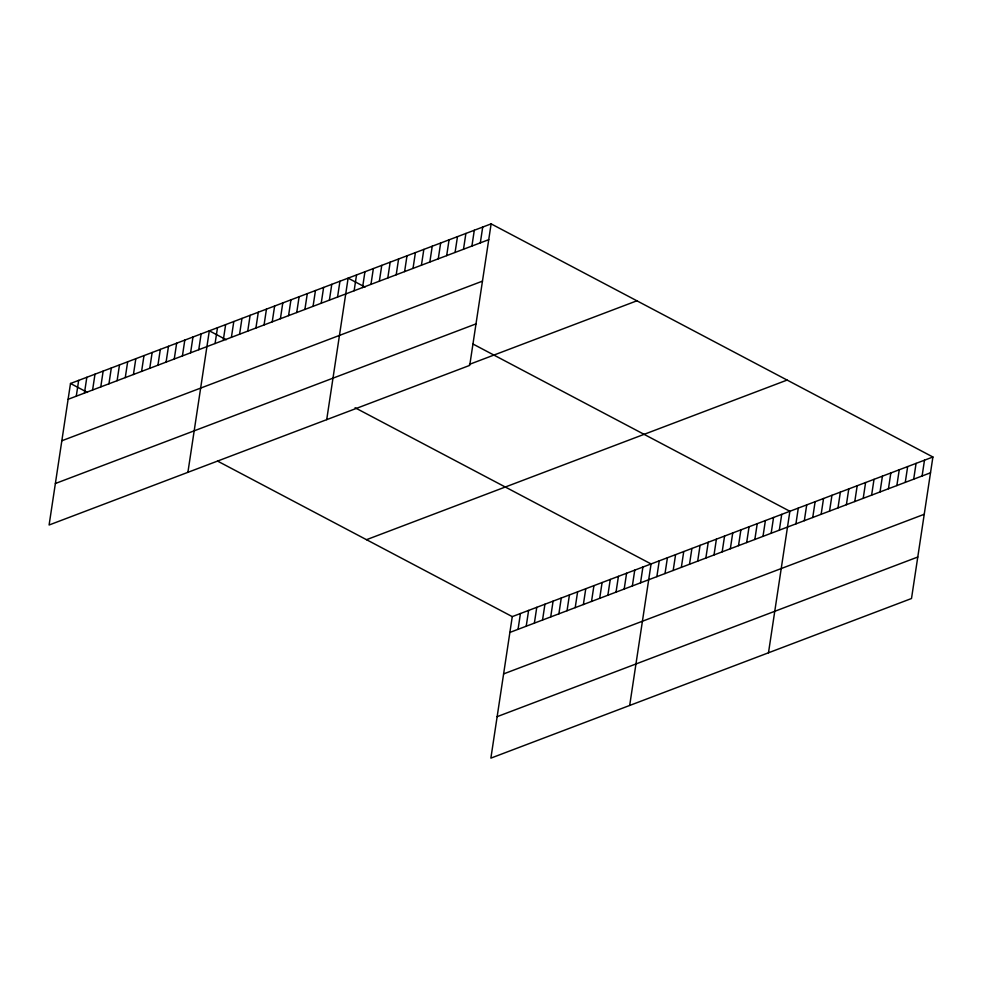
<?xml version="1.0" encoding="UTF-8"?>
<svg xmlns="http://www.w3.org/2000/svg" width="982" height="982" viewBox="0 0 982 982"><rect width="100%" height="100%" fill="white"/><g stroke="black" fill="none" stroke-linecap="round" stroke-linejoin="round"><path stroke-width="1.47" d="M491.123 223.871L70.495 383.483L49.1 525.002L469.727 365.378L491.123 223.871L932.9 456.998L911.505 598.517L490.877 758.129L512.273 616.622L932.9 456.998M76.277 396.188L78.67 380.39M84.44 393.095L86.833 377.297M92.603 389.989L94.996 374.191M100.778 386.896L103.159 371.098M108.941 383.802L111.322 367.992M117.104 380.697L119.497 364.899M125.266 377.604L127.66 361.793M133.429 374.498L135.823 358.7M141.592 371.405L143.986 355.607M149.767 368.299L152.149 352.501M157.93 365.206L160.311 349.408M166.093 362.113L168.487 346.302M174.256 359.007L176.65 343.209M182.419 355.914L184.812 340.103M190.582 352.808L192.975 337.01M198.757 349.715L201.138 333.917M187.906 472.317L209.313 330.811L226.228 339.747M215.083 343.516L217.476 327.718M223.245 340.423L225.639 324.612M231.408 337.317L233.802 321.519M239.583 334.224L241.965 318.413M247.746 331.118L250.128 315.32M255.909 328.025L258.303 312.227M264.072 324.919L266.466 309.121M272.235 321.826L274.629 306.028M280.398 318.733L282.791 302.922M288.573 315.627L290.954 299.829M296.736 312.534L299.117 296.724M304.899 309.428L307.292 293.63M313.062 306.335L315.455 290.537M321.224 303.229L323.618 287.431M329.4 300.136L331.781 284.338M337.562 297.043L339.944 281.233M326.711 419.645L348.119 278.139L365.034 287.063M354.134 290.746L356.527 274.948M362.554 287.554L364.936 271.756M370.963 284.363L373.356 268.565M379.371 281.171L381.765 265.373M387.792 277.98L390.173 262.169M396.2 274.788L398.594 258.978M404.609 271.597L407.002 255.786M413.029 268.393L415.411 252.595M421.438 265.201L423.831 249.403M429.846 262.01L432.24 246.212M438.267 258.818L440.648 243.02M446.675 255.627L449.069 239.829M455.083 252.435L457.477 236.637M463.504 249.244L465.885 233.446M471.912 246.052L474.306 230.254M480.321 242.861L482.714 227.063M518.054 629.327L520.435 613.529M526.217 626.234L528.611 610.423M534.38 623.128L536.773 607.33M542.543 620.035L544.936 604.225M550.706 616.929L553.099 601.131M558.881 613.836L561.262 598.038M567.044 610.73L569.437 594.932M575.207 607.637L577.6 591.839M583.369 604.544L585.763 588.734M591.532 601.438L593.926 585.64M599.707 598.345L602.089 582.535M607.87 595.239L610.252 579.441M616.033 592.146L618.427 576.348M624.196 589.04L626.59 573.243M632.359 585.947L634.753 570.149M640.522 582.854L642.915 567.044M629.683 705.457L651.078 563.95L355.091 407.751M656.86 576.655L659.241 560.845M665.023 573.549L667.416 557.751M673.186 570.456L675.579 554.658M681.348 567.351L683.742 551.553M689.511 564.257L691.905 548.459M697.686 561.164L700.068 545.354M705.849 558.058L708.243 542.26M714.012 554.965L716.406 539.155M722.175 551.859L724.569 536.062M730.338 548.766L732.732 532.968M738.513 545.661L740.894 529.863M746.676 542.567L749.057 526.769M754.839 539.474L757.232 523.664M763.002 536.368L765.395 520.57M771.165 533.275L773.558 517.465M779.327 530.17L781.721 514.372M768.489 652.784L789.884 511.278L473.078 344.081M795.911 523.885L798.305 508.087M804.319 520.693L806.713 504.883M812.74 517.502L815.121 501.692M821.148 514.298L823.542 498.5M829.557 511.106L831.95 495.309M837.977 507.915L840.359 492.117M846.386 504.723L848.779 488.926M854.794 501.532L857.188 485.734M863.215 498.34L865.596 482.543M871.623 495.149L874.017 479.351M880.032 491.957L882.425 476.16M888.452 488.766L890.834 472.968M896.861 485.574L899.254 469.777M905.269 482.383L907.663 466.573M913.69 479.191L916.071 463.381M922.098 476L924.492 460.19M68.114 399.293L488.741 239.669M61.841 440.771L482.457 281.147M55.373 483.512L476 323.888M469.408 364.371L636.913 300.799M366.495 539.695L787.11 380.071M509.891 632.42L930.506 472.796M503.606 673.91L924.234 514.286M497.15 716.651L917.777 557.027M70.495 383.483L87.423 392.419M217.55 461.086L512.273 616.622"/></g></svg>
